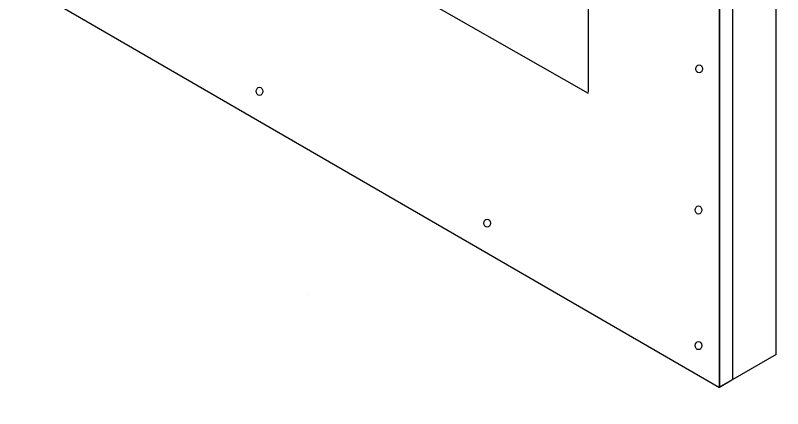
# Model space of a CAD drawing. Extents: x -1140 to 5605, y -816 to 2382.
# Drawn here: x 4297.8 to 4596.3, y -131 to 22.1 of the extents above; entities that cross this region are included whole.
import ezdxf

# ---------------------------------------------------------------- set-up
doc = ezdxf.new("R2010")
doc.units = 0
doc.header["$MEASUREMENT"] = 0
for name, color, linetype, lineweight in [('0_0', 7, 'Continuous', 0), ('G-ANNO-TTLB', 7, 'Continuous', 0), ('TYVEK', 7, 'Continuous', 0), ('wall scratch', 7, 'Continuous', 0)]:
    doc.layers.add(name, color=color, linetype=linetype, lineweight=lineweight)

# ---------------------------------------------------------------- blocks, each defined once
blk = doc.blocks.new('Block_1')
at = {"layer": '0_0', "color": 18, "lineweight": 25, "true_color": 0x000000}
blk.add_line((4411.33, -86.39), (4411.33, -86.39), dxfattribs=at)
blk.add_line((4411.33, -86.39), (4411.33, -86.39), dxfattribs=at)
blk.add_line((4411.33, -86.39), (4411.33, -86.39), dxfattribs=at)
blk.add_line((4411.33, -86.39), (4411.33, -86.39), dxfattribs=at)
blk = doc.blocks.new('Block_36')
at = {"layer": 'wall scratch', "color": 18, "lineweight": 25, "true_color": 0x000000}
for points in [[(4303.21, 33.3)], [(4572.08, -122.36)]]:
    blk.add_lwpolyline(points, dxfattribs=at)
blk = doc.blocks.new('Block_37')
at = {"layer": 'wall scratch', "color": 18, "lineweight": 25, "true_color": 0x000000}
for centre in [(4563.78, 1.27), (4392.79, -7.49), (4563.56, -53.68), (4481.36, -58.8), (4563.56, -106.43)]:
    blk.add_ellipse(centre, major_axis=(0, 1.59), ratio=0.812499, dxfattribs=at)
blk = doc.blocks.new('Block_167')
at = {"layer": 'TYVEK', "color": 2, "lineweight": 25, "true_color": 0xffff00}
for points in [[(4398.27, 272.82)], [(4398.27, -28.59)]]:
    blk.add_lwpolyline(points, dxfattribs=at)
blk = doc.blocks.new('Block_169')
at = {"layer": 'TYVEK', "color": 1, "lineweight": 25, "true_color": 0xff0000}
for points in [[(4398.47, 296.92)], [(4398.47, -28.29)]]:
    blk.add_lwpolyline(points, dxfattribs=at)

msp = doc.modelspace()

# ---------------------------------------------------------------- hatches: boundary and pattern name
at = {"layer": 'G-ANNO-TTLB', "true_color": 0xff00ff, "transparency": 33554687}
h = msp.add_hatch(color=6, dxfattribs=at)
edge = h.paths.add_edge_path()
edge.add_spline(control_points=[(5285.56, -733.23), (5285.56, -733.23), (2356.04, -733.23), (2356.04, -733.23), (2356.04, -733.23), (2356.04, 1723.77), (2356.04, 1723.77), (2356.04, 1723.77), (5285.56, 1723.77), (5285.56, 1723.77), (5285.56, 1723.77), (5285.56, -733.23), (5285.56, -733.23)], knot_values=[0, 0, 0, 0, 1, 1, 1, 2, 2, 2, 3, 3, 3, 4, 4, 4, 4], degree=3, periodic=0)
edge = h.paths.add_edge_path()
edge.add_spline(control_points=[(2365.04, 1714.77), (2365.04, 1714.77), (2365.04, -724.23), (2365.04, -724.23), (2365.04, -724.23), (5276.56, -724.23), (5276.56, -724.23), (5276.56, -724.23), (5276.56, 1714.77), (5276.56, 1714.77), (5276.56, 1714.77), (2365.04, 1714.77), (2365.04, 1714.77)], knot_values=[0, 0, 0, 0, 1, 1, 1, 2, 2, 2, 3, 3, 3, 4, 4, 4, 4], degree=3, periodic=0)
edge.add_line((2365.04, 1714.77), (2365.04, 1714.77))

# ---------------------------------------------------------------- linework, layer by layer
at = {"layer": 'G-ANNO-TTLB'}
for points in [[(5285.56, -733.23), (5285.56, -733.23), (2356.04, -733.23), (2356.04, -733.23), (2356.04, -733.23), (2356.04, 1723.77), (2356.04, 1723.77), (2356.04, 1723.77), (5285.56, 1723.77), (5285.56, 1723.77), (5285.56, 1723.77), (5285.56, -733.23), (5285.56, -733.23)], [(2365.04, 1714.77), (2365.04, 1714.77), (2365.04, -724.23), (2365.04, -724.23), (2365.04, -724.23), (5276.56, -724.23), (5276.56, -724.23), (5276.56, -724.23), (5276.56, 1714.77), (5276.56, 1714.77), (5276.56, 1714.77), (2365.04, 1714.77), (2365.04, 1714.77)]]:
    msp.add_open_spline(points, degree=3, knots=[0, 0, 0, 0, 1, 1, 1, 2, 2, 2, 3, 3, 3, 4, 4, 4, 4], dxfattribs=at)
at = {"layer": 'TYVEK', "color": 4, "lineweight": 25, "true_color": 0x00ffff}
for p, q in [((4356.74, 85.37), (4520.6, -8.23)), ((4520.6, 50.43), (4520.6, -7.86))]:
    msp.add_line(p, q, dxfattribs=at)
at = {"layer": 'TYVEK', "color": 2, "lineweight": 25, "true_color": 0xffff00}
msp.add_line((4302.8, 32.94), (4571.68, -122.72), dxfattribs=at)
at = {"layer": 'wall scratch', "color": 33, "lineweight": 25, "true_color": 0xcc9966}
for q in [(4593.69, 314.64), (4576.89, -119.58)]:
    msp.add_line((4593.69, -109.85), q, dxfattribs=at)
at = {"layer": 'wall scratch', "color": 2, "lineweight": 25, "true_color": 0xffff00}
for p, q in [((4576.89, -119.57), (4576.89, 304.92)), ((4571.68, 301.78), (4571.68, -122.72)), ((4571.68, -122.72), (4571.68, 243.99)), ((4302.8, 32.94), (4571.68, -122.72)), ((4576.49, -119.93), (4571.68, -122.72)), ((4576.89, -119.57), (4572.08, -122.36))]:
    msp.add_line(p, q, dxfattribs=at)

# ---------------------------------------------------------------- block references
at = {"layer": '0_0'}
msp.add_blockref('Block_1', (0, 0), dxfattribs=at)
at = {"layer": 'TYVEK'}
for name in ['Block_169', 'Block_167']:
    msp.add_blockref(name, (0, 0), dxfattribs=at)
at = {"layer": 'wall scratch'}
for name in ['Block_37', 'Block_36']:
    msp.add_blockref(name, (0, 0), dxfattribs=at)

doc.saveas('drawing.dxf')
